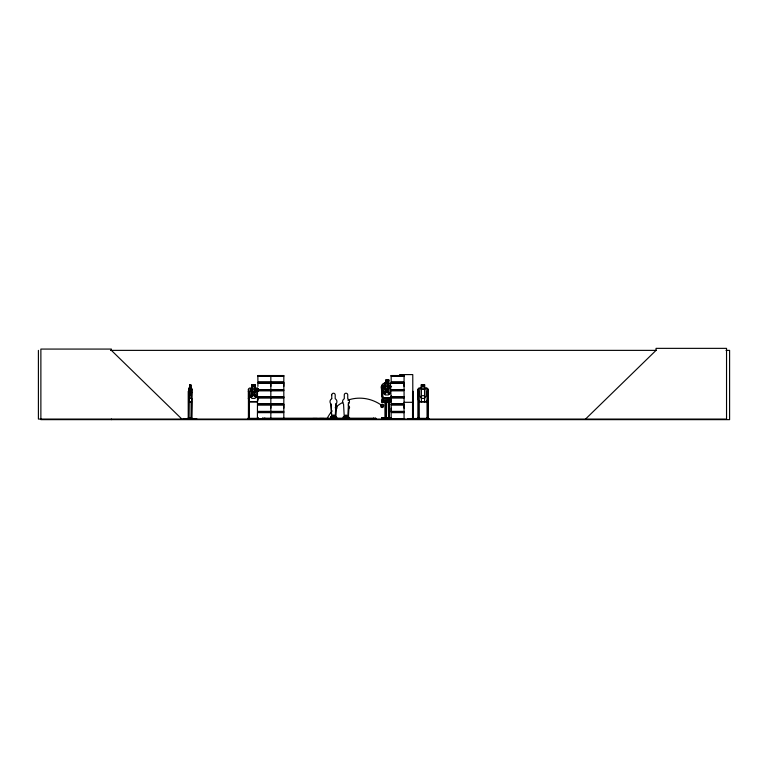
<?xml version="1.0" encoding="UTF-8"?>
<svg xmlns="http://www.w3.org/2000/svg" width="768" height="768" viewBox="0 0 768 768"><rect width="100%" height="100%" fill="white"/><g stroke="black" fill="none" stroke-linecap="round" stroke-linejoin="round"><path stroke-width="1.15" d="M270.826 408.182L270.826 405.005L257.885 405.005M270.826 386.39L270.826 383.213L257.885 383.213L257.904 386.39M283.814 408.182L283.814 405.005L271.018 405.005M283.814 386.39L283.814 383.213L271.018 383.213M391.162 411.37L391.162 405.005L404.074 405.005L404.064 411.37L391.162 411.37L391.181 408.182M404.064 408.182L404.064 405.005M404.064 386.39L404.064 383.213L391.162 383.213M348.605 417.619L349.046 418.906M336.058 417.782L336.451 418.762M381.638 418.368L390.883 418.243M381.686 417.859L390.883 417.811L381.686 417.859L381.638 418.387L390.883 418.387M335.837 418.022L336.326 409.114A2.314 2.304 0 0 0 335.837 405.485L335.837 403.814M348.384 418.022L348.874 409.114A2.314 2.304 0 0 0 348.384 405.485L348.384 402.989A1.152 1.152 0 0 0 348.355 402.691M404.736 419.05L394.618 419.069M333.418 415.997C333.744 414.941 333.216 416.582 333.504 415.469M333.418 415.997L333.034 415.699M334.867 417.101L334.867 416.698M346.186 415.814L345.494 415.814L346.205 415.45M345.898 415.757L346.291 416.112M191.818 398.41L191.453 419.069M191.472 401.827L191.962 389.28L191.462 388.07L188.909 388.07L189.024 401.827M183.408 418.541L196.627 419.002M383.261 402.048L383.03 402.106M390.893 397.987L382.906 398.074L381.715 395.04L381.427 386.621L382.358 386.611L383.088 400.877M382.906 398.074L381.725 394.992M387.917 382.646L384.528 382.618L384.787 385.824L383.146 386.803L383.414 392.515L385.229 394.954L388.397 394.934L389.981 392.477L389.712 386.774L387.965 385.757L387.821 382.704M388.07 385.709L387.926 382.598M391.248 400.272L383.174 400.474L391.219 400.426L390.586 386.726L391.526 386.717L390.269 385.642L382.358 385.738L381.322 386.842L382.33 386.774M383.933 400.934L383.76 402.192L382.176 402.163L382.349 400.896L383.942 401.194M381.427 386.621L382.31 402.106C381.37 400.416 384.115 399.341 382.166 399.667M382.214 402.058L391.296 402.01L391.325 399.59M189.014 388.07L188.554 419.069M333.11 415.814L333.341 415.507M333.494 415.507L333.024 416.026L333.811 416.026M345.878 416.17L345.83 415.517L345.878 416.227M346.224 415.978L346.397 415.699M391.459 395.952L390.797 397.93L382.982 397.978M426.778 401.712L427.91 398.41M258.557 398.429L257.386 401.827L249.389 401.827L248.342 398.429M416.899 418.541L416.976 419.069M418.061 419.069L407.923 419.146L407.923 418.57L418.579 418.493M346.397 415.92L345.696 415.517M387.235 417.859L387.158 418.32M248.275 419.002L247.92 418.493L247.853 418.973M248.352 418.541L247.872 418.541M183.389 419.002L196.598 418.925M419.059 388.186L418.032 389.338L418.032 398.41L419.059 401.712L426.902 401.808M248.342 389.29L249.427 388.07L257.357 388.07L258.557 389.28M337.469 419.05L330.787 418.608C332.093 419.165 329.539 419.107 330.787 418.608L330.787 416.803L331.315 416.803L331.315 418.253M332.064 418.253L331.421 419.05L331.853 418.819M332.448 419.04L332.899 417.562M334.176 419.059L335.299 419.059M334.56 419.021L337.536 419.04M335.568 419.021L335.981 416.803M335.722 418.896L336.653 419.011M336.499 418.906L336.365 417.562M337.306 418.819L336.528 419.04M344.208 419.021L342.96 419.05L343.334 416.803L343.862 416.803L343.862 418.253M344.611 418.608L343.968 419.05L345.024 419.011L344.611 418.253M347.002 418.896L347.981 419.059M350.026 419.03L347.194 419.069M348.202 418.906L347.558 418.819M348.144 419.05L348.528 416.803M349.267 419.05L348.787 418.608C347.971 419.174 350.275 419.328 349.805 418.253M349.795 418.896L343.334 418.608L343.622 419.04M585.542 419.069L656.045 350.371L656.045 348.355L726.538 348.355L726.538 419.069L38.4 419.069L38.4 350.371M345.888 415.507L345.725 416.006M421.392 388.186L419.712 389.328L419.712 395.683L421.392 398.41L424.531 398.41L426.211 395.683L426.211 389.328L424.531 388.186M416.832 419.002L418.464 419.002M382.243 399.638L382.109 402.058M382.339 401.712L391.459 401.664M388.906 380.122L385.728 380.141L385.747 382.406M385.642 383.434L383.318 383.443L382.243 384.672L382.262 386.957L382.243 384.682L383.213 384.682M385.632 382.301L385.613 380.026L389.021 380.006L388.925 383.53L391.238 383.405M384.787 385.824L382.406 385.843L381.437 386.88L381.821 395.021M387.955 385.814L390.221 385.795M391.45 399.907L383.376 399.946L383.194 399.245L383.213 400.886M382.176 402.163L391.334 401.846M110.477 350.371L656.41 350.371M726 350.371L729.6 350.371L729.6 419.645L40.877 419.645L40.877 349.075L111.379 349.075L111.379 350.371L181.872 419.069M399.552 374.592L412.771 374.592L412.877 419.146L412.906 391.43M257.875 375.542L283.843 375.542M391.152 375.542L404.083 375.542M391.152 375.763L404.083 375.792L404.064 381.926L391.162 381.926L391.162 375.792M257.904 376.166L270.826 376.166M271.037 376.166L283.814 376.166M391.181 376.166L404.064 376.166M271.018 381.926L283.824 381.926L283.824 375.792L257.875 375.792L257.904 381.926L270.835 381.926L270.835 375.792M257.798 382.378L283.92 382.378M391.075 382.378L404.16 382.378M257.798 382.771L283.92 382.771M391.075 382.771L404.16 382.771M421.392 389.328L424.589 389.453L424.666 384.662L421.277 384.662L421.277 388.07M257.885 389.578L270.835 389.578L270.835 383.213M271.018 389.578L283.824 389.578L283.824 383.213M391.162 389.578L404.074 389.578L404.074 383.213M257.798 390.019L283.92 390.019M391.075 390.019L404.16 390.019M257.798 390.413L283.92 390.413M391.075 390.413L404.16 390.413M257.885 390.854L270.835 390.854L270.835 396.989L257.875 397.008M271.018 390.854L283.824 390.854L283.824 396.989L271.008 397.008M391.162 390.854L404.074 390.854L404.074 396.989L391.152 396.998M248.285 391.363L249.235 391.363L249.331 419.069M258.461 391.363L257.51 391.363L257.414 419.069M417.869 391.363L418.848 391.363L418.954 419.069M427.978 391.363L426.989 391.363L427.075 419.069M188.659 392.506L191.981 392.506M421.392 395.683L424.531 395.683M257.904 396.826L270.826 396.826M271.037 396.826L283.814 396.826M391.181 396.826L404.064 396.826M271.008 397.334L283.843 397.258L271.018 397.344M257.875 397.574L270.854 397.555L270.826 403.718L257.885 403.718M271.008 397.555L283.843 397.584L283.814 403.718L271.018 403.718M391.152 397.555L404.083 397.555L404.064 403.718L391.162 403.718M257.904 397.958L270.826 397.958M271.037 397.958L283.814 397.958M391.181 397.958L404.064 397.958M188.688 398.429L188.89 401.827L191.606 401.827M188.918 401.712L191.558 401.712L191.482 419.069M257.309 401.712L249.475 401.712L248.458 398.41L248.458 389.338L248.419 419.069M403.958 402.307L412.771 402.307M257.798 404.17L283.92 404.17M391.075 404.17L404.16 404.17M257.798 404.563L283.92 404.563M391.075 404.563L404.16 404.563M257.885 411.37L270.835 411.37L270.835 405.005M271.018 411.37L283.824 411.37L283.824 405.005M257.798 411.811L283.92 411.811M391.075 411.811L404.16 411.811M257.798 412.205L283.92 412.205M391.075 412.205L404.16 412.205M257.885 412.646L270.835 412.646L270.835 418.79L257.875 418.8M271.018 412.646L283.824 412.646L283.824 418.79L271.008 418.8M334.176 415.219L334.176 418.253L334.186 415.219L332.592 415.219L332.592 418.253M333.782 417.965L335.28 417.965M346.051 417.965L347.827 417.965M188.141 418.061L188.947 418.061M191.059 418.061L191.875 418.061M249.341 418.061L248.179 418.061L248.179 419.069M257.405 418.061L258.49 418.061M412.474 418.128L413.213 418.128M417.763 418.061L418.954 418.061M426.883 418.061L428.083 418.061M262.675 418.205L262.675 419.069L262.646 418.205L375.859 418.205L375.821 419.069M188.554 418.349L191.453 418.349M249.331 418.349L257.414 418.349M418.906 418.349L426.941 418.349M429.014 419.002L427.238 418.493L427.382 419.002M335.683 418.762L337.21 418.762M330.739 418.819L333.13 418.819M427.306 418.925L428.938 418.925M382.166 401.894L383.76 402.192M382.886 402.307L382.963 401.77M258.355 418.493L258.47 419.002M387.581 418.32L387.494 417.821L387.302 418.387M428.938 418.541L428.87 419.069M427.757 419.002L427.891 389.328M388.915 383.53L390.614 384.653M390.269 385.642L391.526 386.717M336.576 418.896L337.258 418.253M257.309 388.186L258.451 389.328M426.835 388.07L428.064 389.405L426.816 388.07L418.982 388.07L417.907 389.29L417.869 419.069M186.749 418.973L186.72 418.493M191.443 388.186L191.818 389.328M417.907 398.429L418.973 401.827L426.874 401.827L428.064 398.563M331.738 398.698A3.466 3.456 0 0 0 331.018 404.141L331.747 417.504M331.018 404.141L331.738 417.504L335.203 417.504L335.923 404.141A3.466 3.456 0 0 0 335.194 398.698L335.203 394.954A1.728 1.728 0 0 0 333.475 393.226A1.728 1.728 0 0 0 331.747 394.954M382.714 417.821L382.762 418.387M383.251 397.171L383.309 400.886M428.054 389.261L428.026 419.069M427.171 418.061L427.238 419.069M426.941 418.061L426.941 419.069M424.579 401.808L424.531 384.778L421.392 384.778L421.382 401.827M418.79 391.363L418.762 419.069M418.042 418.061L418.157 419.146M417.821 418.061L417.763 419.069M413.146 419.146L413.126 391.43L412.55 391.43L412.531 419.146M412.694 418.128L412.646 419.146M389.414 419.069L389.52 401.75L388.301 401.75L388.598 419.069M389.328 401.75L389.222 419.069M389.213 401.75L389.213 419.069M386.371 419.05L386.371 401.731L385.152 401.731L385.219 419.05M386.304 419.05L386.189 401.731L386.064 419.05M385.344 401.731L385.325 419.05M375.542 418.205L375.581 419.069M373.805 418.205L373.805 419.069M373.555 418.205L373.555 419.069M349.67 418.253L349.67 418.762M349.459 418.253L349.526 418.762M349.334 418.253L349.363 418.762M348.653 418.608L348.653 416.803L348.125 416.803L348.25 418.253M346.723 418.253L346.733 415.219L345.139 415.219L345.149 418.253M343.738 416.803L343.738 418.253M343.469 416.803L343.469 418.608M337.123 418.253L337.123 418.762M336.912 418.253L336.979 418.762M336.787 418.253L336.816 418.762M336.106 418.608L336.106 416.803L335.578 416.803L335.578 418.253M335.702 416.803L335.702 418.253M335.155 416.506L335.165 418.522M331.738 394.954L331.747 398.698M331.19 416.803L331.19 418.253M330.922 416.803L330.922 418.608M323.962 419.069L323.952 418.493L319.632 418.493L319.69 419.069M322.234 418.493L322.234 419.069M321.83 418.493L321.782 419.069M321.379 418.493L321.379 419.069M320.515 418.493L320.419 419.069M317.213 419.069L317.213 418.493L312.893 418.493L312.893 419.069M316.416 418.493L316.378 419.069M315.494 418.493L315.494 419.069M315.091 418.493L315.043 419.069M314.63 418.493L314.63 419.069M313.776 418.493L313.776 419.069M313.68 418.493L313.68 419.069M312.941 418.493L312.941 419.069M264.941 418.205L264.941 419.069M264.701 418.205L264.701 419.069M262.925 418.205L262.954 419.069M258.336 418.061L258.326 419.069M257.616 418.061L257.645 419.069M255.149 388.07L255.158 384.662L251.741 384.662L251.75 388.07M249.226 391.363L249.11 419.069M196.579 418.493L196.579 419.069M193.296 418.493L193.296 419.069M191.846 389.28L191.856 419.069M191.626 418.061L191.626 419.069M191.146 401.75L191.146 419.069L191.126 418.061M190.714 388.186L190.752 384.662L189.658 384.662L189.686 388.186M188.938 418.061L188.938 419.069L188.861 391.363L188.227 391.363L188.227 419.069M188.65 418.061L188.707 419.069M188.39 418.061L188.39 419.069M183.437 418.493L183.437 419.069M111.379 419.069L111.379 419.645M326.832 419.069A41.203 38.294 73.6 0 1 332.198 410.899M335.174 407.808A41.203 38.294 73.6 0 1 342.96 402.278M347.808 400.166A41.203 38.294 73.6 0 1 381.533 405.245M381.235 405.974A1.296 1.19 10.4 0 1 381.792 404.304A1.296 1.19 10.4 0 1 383.568 405.014A1.296 1.19 10.4 0 1 382.694 406.56M348.47 404.141L347.741 417.504L344.285 417.504L343.565 404.141A3.466 3.456 0 0 1 344.285 398.698L344.285 394.954A1.728 1.728 0 0 1 346.022 393.226A1.728 1.728 0 0 1 347.75 394.954L347.741 398.698A3.466 3.456 0 0 1 348.461 404.141M191.376 395.683L190.819 398.41L189.802 398.41L189.245 395.683L189.763 384.662L190.819 384.778L191.376 395.683M389.722 393.859L388.637 393.955L386.63 391.018C385.565 395.597 381.322 394.819 385.872 390.346C381.158 386.131 385.027 385.325 386.506 389.654C387.571 385.296 391.69 386.074 387.274 390.355L389.722 393.859M256.435 397.142L255.341 397.248L253.469 393.955C251.923 399.197 248.141 397.997 252.739 393.206C248.256 388.618 252.086 387.514 253.411 392.438C254.698 387.533 258.768 388.57 254.15 393.235L256.435 397.142M256.742 395.683L255.034 398.41L251.856 398.41L250.157 395.683L250.157 389.328L251.856 388.186L251.856 384.778L255.043 384.778L255.034 388.186L256.742 389.328L256.742 395.683M388.33 380.688L386.294 380.707L386.304 381.84L388.339 381.83L388.33 380.688M387.283 383.213L385.238 383.222L385.286 384.24L387.331 384.23L387.283 383.213M388.013 386.784L384.845 386.794L385.114 392.506L388.282 392.486L388.013 386.784M190.637 385.344L189.984 385.344L189.984 386.486L190.637 386.486L190.637 385.344M254.467 385.344L252.422 385.344L252.422 386.486L254.467 386.486L254.467 385.344M423.974 385.344L421.949 385.344L421.949 386.486L423.974 386.486L423.974 385.344M190.819 389.328L189.802 389.328L189.802 395.683L190.819 395.683L190.819 389.328M255.034 389.328L251.856 389.328L251.856 395.683L255.034 395.683L255.034 389.328M270.854 397.258L257.875 397.334L270.835 397.344M404.083 397.334L391.152 397.334L404.074 397.344M404.074 412.646L391.162 412.646L391.162 418.79L404.083 418.79L404.064 412.646M270.816 418.608L257.914 418.608L270.826 418.618M283.805 418.608L271.046 418.608L283.814 418.618M404.045 418.608L391.19 418.608L404.064 418.618M323.165 419.069L323.165 418.493L323.117 419.069M381.274 407.126A1.296 1.19 10.4 0 0 383.443 406.627A1.296 1.19 10.4 0 0 381.84 405.13A1.296 1.19 10.4 0 0 381.274 407.126"/></g></svg>
